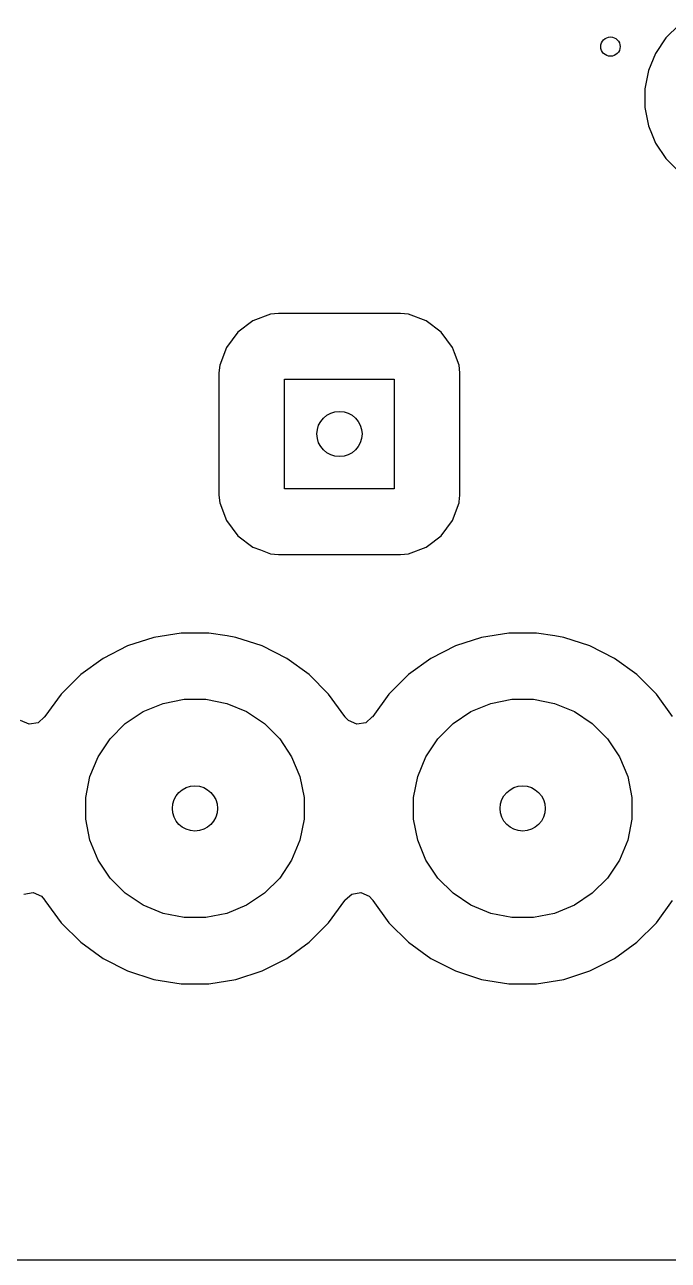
# Model space of a CAD drawing. Extents: x 2.09 to 4.51, y -4.8 to -2.93.
# Drawn here: x 3.5142 to 3.7106, y -4.8031 to -4.4264 of the extents above; entities that cross this region are included whole.
import ezdxf

# ---------------------------------------------------------------- set-up
doc = ezdxf.new("R2010")
doc.units = 0
doc.header["$MEASUREMENT"] = 0
doc.layers.add('BLACK', color=7, linetype='CONTINUOUS')

msp = doc.modelspace()

# ---------------------------------------------------------------- linework, layer by layer
at = {"layer": 'BLACK', "linetype": 'CONTINUOUS'}
for p, q in [((3.71387, -4.42639), (3.70985, -4.43041)), ((3.70985, -4.43041), (3.70669, -4.43514)), ((3.70985, -4.43041), (3.70985, -4.43041)), ((3.70669, -4.43514), (3.70452, -4.4404)), ((3.70452, -4.4404), (3.70341, -4.44597)), ((3.70341, -4.44597), (3.70341, -4.44597)), ((3.70341, -4.44597), (3.70341, -4.45166)), ((3.70341, -4.45166), (3.70452, -4.45724)), ((3.70452, -4.45724), (3.70564, -4.45995)), ((3.70564, -4.45995), (3.70669, -4.4625)), ((3.70669, -4.4625), (3.70985, -4.46723)), ((3.70985, -4.46723), (3.70985, -4.46723)), ((3.70985, -4.46723), (3.71387, -4.47125)), ((3.58381, -4.5167), (3.5792, -4.52015)), ((3.5892, -4.51469), (3.58381, -4.5167)), ((3.58381, -4.5167), (3.58381, -4.5167)), ((3.59159, -4.51443), (3.5892, -4.51469)), ((3.5892, -4.51469), (3.5892, -4.51469)), ((3.62888, -4.51443), (3.59159, -4.51443)), ((3.59159, -4.51443), (3.59159, -4.51443)), ((3.63127, -4.51469), (3.62888, -4.51443)), ((3.62888, -4.51443), (3.62888, -4.51443)), ((3.63666, -4.5167), (3.63127, -4.51469)), ((3.63127, -4.51469), (3.63127, -4.51469)), ((3.64127, -4.52015), (3.63666, -4.5167)), ((3.63666, -4.5167), (3.63666, -4.5167)), ((3.5792, -4.52015), (3.57575, -4.52476)), ((3.64472, -4.52476), (3.64127, -4.52015)), ((3.57575, -4.52476), (3.57374, -4.53015)), ((3.57575, -4.52476), (3.57575, -4.52476)), ((3.64534, -4.52643), (3.64472, -4.52476)), ((3.64472, -4.52476), (3.64472, -4.52476)), ((3.64472, -4.52476), (3.64472, -4.52476)), ((3.64673, -4.53015), (3.64534, -4.52643)), ((3.57374, -4.53015), (3.57348, -4.53253)), ((3.57374, -4.53015), (3.57374, -4.53015)), ((3.64699, -4.53253), (3.64673, -4.53015)), ((3.64673, -4.53015), (3.64673, -4.53015)), ((3.57348, -4.53253), (3.57348, -4.56983)), ((3.5935, -4.56791), (3.5935, -4.53445)), ((3.5935, -4.53445), (3.62697, -4.53445)), ((3.62697, -4.53445), (3.62697, -4.56791)), ((3.64699, -4.56983), (3.64699, -4.53253)), ((3.64699, -4.53253), (3.64699, -4.53253)), ((3.57348, -4.56983), (3.57374, -4.57221)), ((3.62697, -4.56791), (3.5935, -4.56791)), ((3.64677, -4.57185), (3.64699, -4.56983)), ((3.64699, -4.56983), (3.64699, -4.56983)), ((3.57374, -4.57221), (3.57374, -4.57221)), ((3.57374, -4.57221), (3.57575, -4.57761)), ((3.64472, -4.57761), (3.64673, -4.57221)), ((3.64673, -4.57221), (3.64677, -4.57185)), ((3.57575, -4.57761), (3.57575, -4.57761)), ((3.57575, -4.57761), (3.5792, -4.58221)), ((3.64127, -4.58221), (3.64472, -4.57761)), ((3.64472, -4.57761), (3.64472, -4.57761)), ((3.64472, -4.57761), (3.64472, -4.57761)), ((3.5792, -4.58221), (3.58381, -4.58566)), ((3.6371, -4.58534), (3.64127, -4.58221)), ((3.58381, -4.58566), (3.58381, -4.58566)), ((3.58381, -4.58566), (3.58381, -4.58566)), ((3.58381, -4.58566), (3.58614, -4.58653)), ((3.58614, -4.58653), (3.5892, -4.58768)), ((3.5892, -4.58768), (3.5892, -4.58768)), ((3.5892, -4.58768), (3.59159, -4.58793)), ((3.59159, -4.58793), (3.59159, -4.58793)), ((3.59159, -4.58793), (3.59159, -4.58793)), ((3.59159, -4.58793), (3.59159, -4.58793)), ((3.59159, -4.58793), (3.62888, -4.58793)), ((3.62888, -4.58793), (3.63127, -4.58768)), ((3.62888, -4.58793), (3.62888, -4.58793)), ((3.62888, -4.58793), (3.62888, -4.58793)), ((3.62888, -4.58793), (3.62888, -4.58793)), ((3.63127, -4.58768), (3.63666, -4.58566)), ((3.63127, -4.58768), (3.63127, -4.58768)), ((3.63127, -4.58768), (3.63127, -4.58768)), ((3.63666, -4.58566), (3.6371, -4.58534)), ((3.55362, -4.61319), (3.54561, -4.61579)), ((3.56193, -4.61187), (3.55362, -4.61319)), ((3.55362, -4.61319), (3.55362, -4.61319)), ((3.57035, -4.61187), (3.56193, -4.61187)), ((3.57596, -4.61276), (3.57035, -4.61187)), ((3.57867, -4.61319), (3.57596, -4.61276)), ((3.58667, -4.61579), (3.57867, -4.61319)), ((3.57867, -4.61319), (3.57867, -4.61319)), ((3.65362, -4.61319), (3.64561, -4.61579)), ((3.66193, -4.61187), (3.65362, -4.61319)), ((3.65362, -4.61319), (3.65362, -4.61319)), ((3.67035, -4.61187), (3.66193, -4.61187)), ((3.67596, -4.61276), (3.67035, -4.61187)), ((3.67867, -4.61319), (3.67596, -4.61276)), ((3.68667, -4.61579), (3.67867, -4.61319)), ((3.67867, -4.61319), (3.67867, -4.61319)), ((3.54561, -4.61579), (3.53811, -4.61961)), ((3.54561, -4.61579), (3.54561, -4.61579)), ((3.59417, -4.61961), (3.58667, -4.61579)), ((3.58667, -4.61579), (3.58667, -4.61579)), ((3.58667, -4.61579), (3.58667, -4.61579)), ((3.64561, -4.61579), (3.63811, -4.61961)), ((3.64561, -4.61579), (3.64561, -4.61579)), ((3.69417, -4.61961), (3.68667, -4.61579)), ((3.68667, -4.61579), (3.68667, -4.61579)), ((3.68667, -4.61579), (3.68667, -4.61579)), ((3.53811, -4.61961), (3.5313, -4.62456)), ((3.60098, -4.62456), (3.59417, -4.61961)), ((3.63811, -4.61961), (3.6313, -4.62456)), ((3.70098, -4.62456), (3.69417, -4.61961)), ((3.5313, -4.62456), (3.52535, -4.63051)), ((3.5313, -4.62456), (3.5313, -4.62456)), ((3.60694, -4.63051), (3.60098, -4.62456)), ((3.60098, -4.62456), (3.60098, -4.62456)), ((3.60098, -4.62456), (3.60098, -4.62456)), ((3.6313, -4.62456), (3.62535, -4.63051)), ((3.6313, -4.62456), (3.6313, -4.62456)), ((3.70694, -4.63051), (3.70098, -4.62456)), ((3.70098, -4.62456), (3.70098, -4.62456)), ((3.70098, -4.62456), (3.70098, -4.62456)), ((3.52535, -4.63051), (3.5204, -4.63732)), ((3.52535, -4.63051), (3.52535, -4.63051)), ((3.55037, -4.63584), (3.55643, -4.63333)), ((3.55643, -4.63333), (3.56286, -4.63205)), ((3.56286, -4.63205), (3.56942, -4.63205)), ((3.56942, -4.63205), (3.57586, -4.63333)), ((3.57586, -4.63333), (3.58192, -4.63584)), ((3.61189, -4.63732), (3.60694, -4.63051)), ((3.60694, -4.63051), (3.60694, -4.63051)), ((3.60694, -4.63051), (3.60694, -4.63051)), ((3.62535, -4.63051), (3.6204, -4.63732)), ((3.62535, -4.63051), (3.62535, -4.63051)), ((3.65037, -4.63584), (3.65643, -4.63333)), ((3.65643, -4.63333), (3.66286, -4.63205)), ((3.66286, -4.63205), (3.66942, -4.63205)), ((3.66942, -4.63205), (3.67586, -4.63333)), ((3.67586, -4.63333), (3.68192, -4.63584)), ((3.71189, -4.63732), (3.70694, -4.63051)), ((3.70694, -4.63051), (3.70694, -4.63051)), ((3.70694, -4.63051), (3.70694, -4.63051)), ((3.52026, -4.63746), (3.5183, -4.63924)), ((3.52028, -4.63748), (3.52026, -4.63746)), ((3.52036, -4.63738), (3.52028, -4.63748)), ((3.52037, -4.63737), (3.52036, -4.63738)), ((3.5204, -4.63732), (3.52037, -4.63737)), ((3.54491, -4.63949), (3.55037, -4.63584)), ((3.58192, -4.63584), (3.58737, -4.63949)), ((3.61191, -4.63737), (3.61189, -4.63732)), ((3.61189, -4.63732), (3.61189, -4.63732)), ((3.61194, -4.6374), (3.61191, -4.63737)), ((3.612, -4.63748), (3.61194, -4.6374)), ((3.61201, -4.63748), (3.612, -4.63748)), ((3.61297, -4.63859), (3.61201, -4.63748)), ((3.62026, -4.63746), (3.6183, -4.63924)), ((3.62028, -4.63748), (3.62026, -4.63746)), ((3.62036, -4.63738), (3.62028, -4.63748)), ((3.62037, -4.63737), (3.62036, -4.63738)), ((3.6204, -4.63732), (3.62037, -4.63737)), ((3.64491, -4.63949), (3.65037, -4.63584)), ((3.68192, -4.63584), (3.68737, -4.63949)), ((3.51554, -4.6397), (3.51297, -4.63859)), ((3.5183, -4.63924), (3.51554, -4.6397)), ((3.54027, -4.64412), (3.54491, -4.63949)), ((3.58737, -4.63949), (3.59201, -4.64412)), ((3.61554, -4.6397), (3.61297, -4.63859)), ((3.6183, -4.63924), (3.61554, -4.6397)), ((3.64027, -4.64412), (3.64491, -4.63949)), ((3.68737, -4.63949), (3.69201, -4.64412)), ((3.53663, -4.64958), (3.54027, -4.64412)), ((3.59201, -4.64412), (3.59565, -4.64958)), ((3.63663, -4.64958), (3.64027, -4.64412)), ((3.69201, -4.64412), (3.69565, -4.64958)), ((3.53412, -4.65564), (3.53663, -4.64958)), ((3.59565, -4.64958), (3.59817, -4.65564)), ((3.63412, -4.65564), (3.63663, -4.64958)), ((3.69565, -4.64958), (3.69817, -4.65564)), ((3.53284, -4.66207), (3.53412, -4.65564)), ((3.59817, -4.65564), (3.59945, -4.66207)), ((3.63284, -4.66207), (3.63412, -4.65564)), ((3.69817, -4.65564), (3.69945, -4.66207)), ((3.53284, -4.66863), (3.53284, -4.66207)), ((3.59945, -4.66207), (3.59945, -4.66863)), ((3.63284, -4.66863), (3.63284, -4.66207)), ((3.69945, -4.66207), (3.69945, -4.66863)), ((3.53412, -4.67507), (3.53284, -4.66863)), ((3.59945, -4.66863), (3.59817, -4.67507)), ((3.63412, -4.67507), (3.63284, -4.66863)), ((3.69945, -4.66863), (3.69817, -4.67507)), ((3.53663, -4.68113), (3.53412, -4.67507)), ((3.59817, -4.67507), (3.59565, -4.68113)), ((3.63663, -4.68113), (3.63412, -4.67507)), ((3.69817, -4.67507), (3.69565, -4.68113)), ((3.54027, -4.68658), (3.53663, -4.68113)), ((3.59565, -4.68113), (3.59201, -4.68658)), ((3.64027, -4.68658), (3.63663, -4.68113)), ((3.69565, -4.68113), (3.69201, -4.68658)), ((3.54491, -4.69122), (3.54027, -4.68658)), ((3.59201, -4.68658), (3.58737, -4.69122)), ((3.64491, -4.69122), (3.64027, -4.68658)), ((3.69201, -4.68658), (3.68737, -4.69122)), ((3.51398, -4.69147), (3.51674, -4.69101)), ((3.51674, -4.69101), (3.51931, -4.69212)), ((3.51931, -4.69212), (3.52028, -4.69323)), ((3.52028, -4.69323), (3.52028, -4.69323)), ((3.52028, -4.69323), (3.52034, -4.69331)), ((3.52034, -4.69331), (3.52037, -4.69334)), ((3.52037, -4.69334), (3.5204, -4.69339)), ((3.5204, -4.69339), (3.5204, -4.69339)), ((3.5204, -4.69339), (3.52535, -4.7002)), ((3.55037, -4.69487), (3.54491, -4.69122)), ((3.58737, -4.69122), (3.58192, -4.69487)), ((3.60694, -4.7002), (3.61189, -4.69339)), ((3.61189, -4.69339), (3.61191, -4.69334)), ((3.61189, -4.69339), (3.61189, -4.69339)), ((3.61191, -4.69334), (3.61193, -4.69333)), ((3.61193, -4.69333), (3.612, -4.69323)), ((3.612, -4.69323), (3.61202, -4.69324)), ((3.61202, -4.69324), (3.61398, -4.69147)), ((3.61398, -4.69147), (3.61674, -4.69101)), ((3.61674, -4.69101), (3.61931, -4.69212)), ((3.61931, -4.69212), (3.62028, -4.69323)), ((3.62028, -4.69323), (3.62028, -4.69323)), ((3.62028, -4.69323), (3.62034, -4.69331)), ((3.62034, -4.69331), (3.62037, -4.69334)), ((3.62037, -4.69334), (3.6204, -4.69339)), ((3.6204, -4.69339), (3.6204, -4.69339)), ((3.6204, -4.69339), (3.62535, -4.7002)), ((3.65037, -4.69487), (3.64491, -4.69122)), ((3.68737, -4.69122), (3.68192, -4.69487)), ((3.70694, -4.7002), (3.71189, -4.69339)), ((3.55643, -4.69738), (3.55037, -4.69487)), ((3.56286, -4.69866), (3.55643, -4.69738)), ((3.57586, -4.69738), (3.56942, -4.69866)), ((3.58192, -4.69487), (3.57586, -4.69738)), ((3.65643, -4.69738), (3.65037, -4.69487)), ((3.66286, -4.69866), (3.65643, -4.69738)), ((3.67586, -4.69738), (3.66942, -4.69866)), ((3.68192, -4.69487), (3.67586, -4.69738)), ((3.52535, -4.7002), (3.52535, -4.7002)), ((3.52535, -4.7002), (3.52535, -4.7002)), ((3.52535, -4.7002), (3.5313, -4.70615)), ((3.56942, -4.69866), (3.56286, -4.69866)), ((3.60098, -4.70615), (3.60694, -4.7002)), ((3.62535, -4.7002), (3.62535, -4.7002)), ((3.62535, -4.7002), (3.62535, -4.7002)), ((3.62535, -4.7002), (3.6313, -4.70615)), ((3.66942, -4.69866), (3.66286, -4.69866)), ((3.70098, -4.70615), (3.70694, -4.7002)), ((3.5313, -4.70615), (3.5313, -4.70615)), ((3.5313, -4.70615), (3.5313, -4.70615)), ((3.5313, -4.70615), (3.53811, -4.7111)), ((3.59417, -4.7111), (3.60098, -4.70615)), ((3.6313, -4.70615), (3.6313, -4.70615)), ((3.6313, -4.70615), (3.6313, -4.70615)), ((3.6313, -4.70615), (3.63811, -4.7111)), ((3.69417, -4.7111), (3.70098, -4.70615)), ((3.53811, -4.7111), (3.54561, -4.71492)), ((3.58667, -4.71492), (3.59417, -4.7111)), ((3.63811, -4.7111), (3.64561, -4.71492)), ((3.68667, -4.71492), (3.69417, -4.7111)), ((3.54561, -4.71492), (3.55362, -4.71752)), ((3.57867, -4.71752), (3.58667, -4.71492)), ((3.64561, -4.71492), (3.65362, -4.71752)), ((3.67867, -4.71752), (3.68667, -4.71492)), ((3.55362, -4.71752), (3.55362, -4.71752)), ((3.55362, -4.71752), (3.55362, -4.71752)), ((3.55362, -4.71752), (3.56193, -4.71884)), ((3.56193, -4.71884), (3.56193, -4.71884)), ((3.56193, -4.71884), (3.57035, -4.71884)), ((3.57035, -4.71884), (3.57867, -4.71752)), ((3.57035, -4.71884), (3.57035, -4.71884)), ((3.65362, -4.71752), (3.65362, -4.71752)), ((3.65362, -4.71752), (3.65362, -4.71752)), ((3.65362, -4.71752), (3.66193, -4.71884)), ((3.66193, -4.71884), (3.66193, -4.71884)), ((3.66193, -4.71884), (3.67035, -4.71884)), ((3.67035, -4.71884), (3.67867, -4.71752)), ((3.67035, -4.71884), (3.67035, -4.71884)), ((4.42897, -4.80313), (2.16552, -4.80313))]:
    msp.add_line(p, q, dxfattribs=at)
at = {"layer": 'BLACK'}
for centre, radius in [((3.69291, -4.43307), 0.00295), ((3.61024, -4.55118), 0.00689), ((3.56614, -4.66535), 0.00689), ((3.66614, -4.66535), 0.00689)]:
    msp.add_circle(centre, radius, dxfattribs=at)
at = {"layer": 'WHITE'}
for centre, radius in [((3.69291, -4.43307), 0.00295), ((3.61024, -4.55118), 0.00689), ((3.56614, -4.66535), 0.00689), ((3.66614, -4.66535), 0.00689)]:
    msp.add_circle(centre, radius, dxfattribs=at)

doc.saveas('drawing.dxf')
